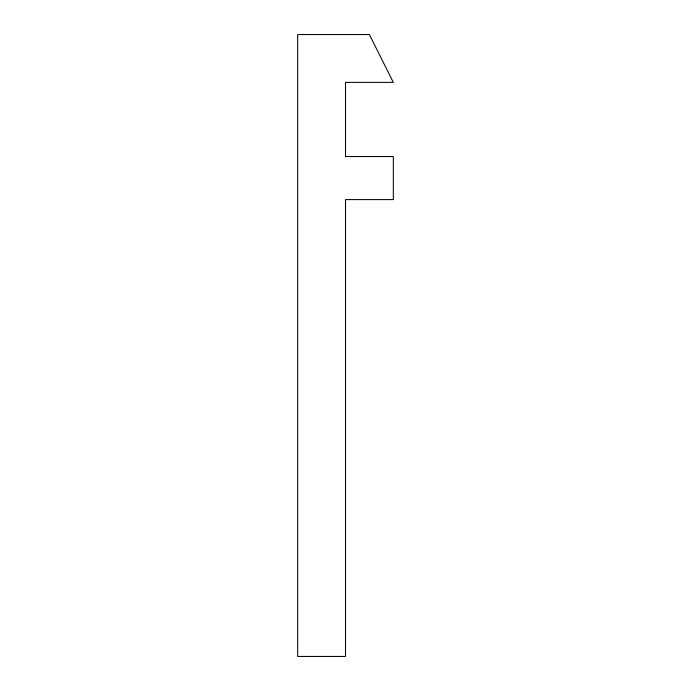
<?xml version="1.0" encoding="UTF-8"?>
<svg xmlns="http://www.w3.org/2000/svg" width="691" height="691" viewBox="0 0 691 691"><rect width="100%" height="100%" fill="white"/><g stroke="black" fill="none" stroke-linecap="round" stroke-linejoin="round"><path stroke-width="1.04" d="M369.391 34.55L297.666 34.55L297.666 656.45L345.5 656.45L345.5 199.595L393.334 199.595L393.334 156.537L345.5 156.537L345.5 82.384L393.334 82.384L369.391 34.55"/></g></svg>
